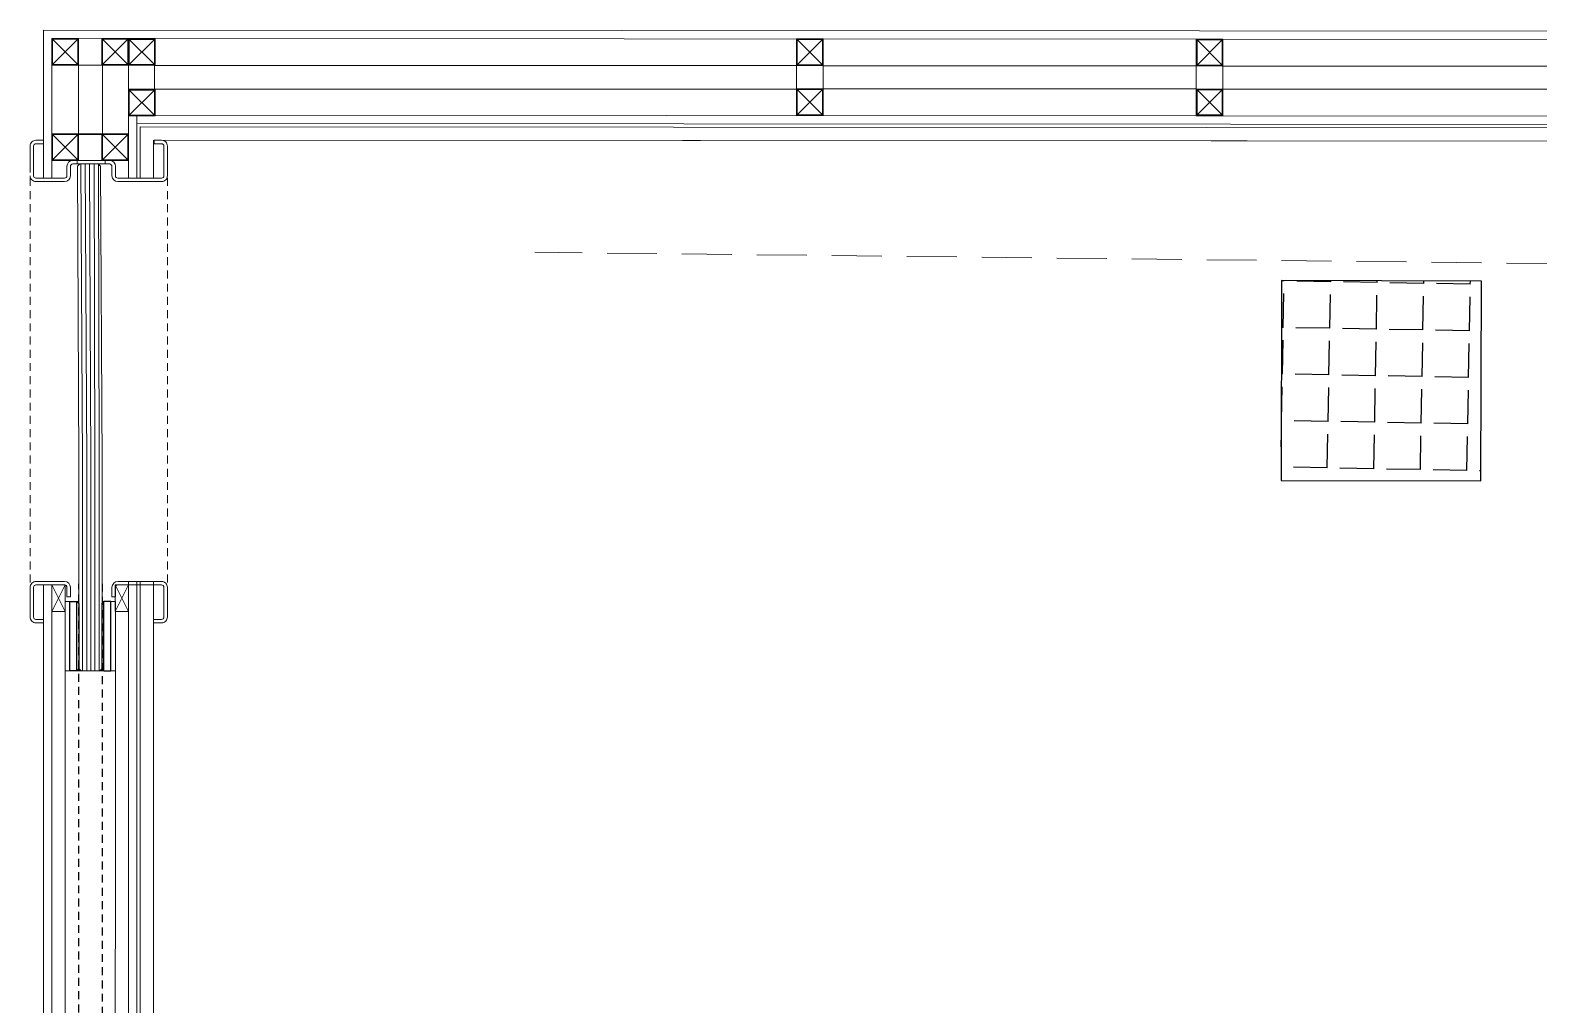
# Model space of a CAD drawing. Header units: centimetres. Extents: x 5488 to 20269, y -31398 to -19684.
# Drawn here: x 12423.1 to 12649.5, y -22949.6 to -22803.4 of the extents above; entities that cross this region are included whole.
import ezdxf

# ---------------------------------------------------------------- set-up
doc = ezdxf.new("R2010")
doc.units = ezdxf.units.CM
doc.linetypes.add('( Hidden )', pattern=[0.375, 0.25, -0.125])
doc.linetypes.add('Overhead', pattern=[3.96875, 2.38125, -1.5875])
for name, color, linetype in [('11_Glas', 7, 'Continuous'), ('Normteile_KS', 8, 'Continuous'), ('S2000-002 Çizgi', 7, 'Continuous')]:
    doc.layers.add(name, color=color, linetype=linetype)
for name, color, linetype, lineweight in [('xxx_Auto_Dograma_Cam', 153, 'Continuous', 0), ('xxx_Auto_Dograma_Metal', 157, 'Continuous', 0), ('xxx_Auto_Duvar_Alcipan', 51, 'Continuous', 0), ('xxx_Auto_Duvar_Duvar Gorunus 02', 251, 'Continuous', 9), ('xxx_Auto_Kaplama_Doğal Taş', 43, 'Continuous', 13), ('xxx_Auto_Kaplama_Paslanmaz', 163, 'Continuous', 0), ('xxx_Auto_Konstruksiyon_Metal', 141, 'Continuous', 0)]:
    doc.layers.add(name, color=color, linetype=linetype, lineweight=lineweight)

# ---------------------------------------------------------------- blocks, each defined once
blk = doc.blocks.new('A$Cb3d25d0a')
at = {"layer": 'xxx_Auto_Konstruksiyon_Metal', "lineweight": 20}
h = blk.add_hatch(color=256, dxfattribs=at)
h.dxf.hatch_style = 1
h.paths.add_polyline_path([(2, 2), (2, -2), (-2, -2), (-2, 2)])
h.paths.add_polyline_path([(1.883423099934589, 1.883423099934589), (-1.883423099992797, 1.883423099934589), (-1.883423099992797, -1.883423099934589), (1.883423099934589, -1.883423099934589)], flags=16)
for points in [[(2, -2), (2, 2), (-2, 2), (-2, -2)], [(1.883423099934589, -1.883423099934589), (1.883423099934589, 1.883423099934589), (-1.883423099992797, 1.883423099934589), (-1.883423099992797, -1.883423099934589)]]:
    blk.add_lwpolyline(points, close=True, dxfattribs=at)
for points in [[(1.883423099934589, -1.883423099934589), (-1.883423099992797, 1.883423099934589)], [(1.883423099934589, 1.883423099934589), (-1.883423099992797, -1.883423099934589)]]:
    blk.add_lwpolyline(points, dxfattribs=at)

msp = doc.modelspace()

# ---------------------------------------------------------------- hatches: boundary and pattern name
at = {"layer": 'S2000-002 Çizgi'}
h = msp.add_hatch(dxfattribs=at)
h.set_pattern_fill('ANGLE', color=1, scale=0.9999999999999999, angle=88.96100266484193)
h.set_pattern_definition([(88.96100266484193, (5110.193483257437, 0), (-6.983851560513837, 0.1266585200783792), [5.079999999999999, -1.905]), (178.9610026648419, (5110.193483257437, 0), (-0.1266585200783797, -6.983851560513837), [5.079999999999999, -1.905])])
h.paths.add_polyline_path([(12640.79869365863, -22871.03363769945), (12640.86669713499, -22841.0337147741), (12610.86677420963, -22840.96571129775), (12610.79877073327, -22870.9656342231)])

# ---------------------------------------------------------------- linework, layer by layer
at = {"layer": '11_Glas', "linetype": 'Overhead', "ltscale": 0.5}
msp.add_lwpolyline([(12433.84673640332, -22886.44954896955), (12433.84673640332, -22984.49641575999), (12433.4998148978, -22984.8433372655), (12430.72444285369, -22984.8433372655), (12430.37752134817, -22984.49641575999), (12430.36772614433, -22886.44954896955)], dxfattribs=at)
at = {"layer": 'Normteile_KS'}
for p, q in [((12430.07346770848, -22899.51064383599), (12430.07346770848, -22889.10299867057)), ((12434.13247360751, -22899.51064383599), (12434.13247360751, -22889.10299867057))]:
    msp.add_line(p, q, dxfattribs=at)
for points in [[(12430.36836486503, -22899.51064383599), (12430.36836486503, -22899.21574667945), (12430.07346770848, -22899.51064383599), (12429.03270319194, -22899.51064383599), (12429.03270319194, -22899.51064383599), (12429.03270319194, -22889.10299867057), (12430.07346770848, -22889.10299867057), (12430.36836486503, -22889.39789582711)], [(12433.83757645096, -22899.51064383599), (12433.83757645096, -22899.21574667945), (12434.13247360751, -22899.51064383599), (12435.17323812405, -22899.51064383599), (12435.17323812405, -22899.51064383599), (12435.17323812405, -22889.10299867057), (12434.13247360751, -22889.10299867057), (12433.83757645096, -22889.39789582711)]]:
    msp.add_lwpolyline(points, close=True, dxfattribs=at)
at = {"layer": 'S2000-002 Çizgi', "color": 1}
msp.add_lwpolyline([(12640.86669713499, -22841.0337147741), (12610.86677420963, -22840.96571129775), (12610.79877073327, -22870.9656342231), (12640.79869365863, -22871.03363769945)], close=True, dxfattribs=at)
at = {"layer": 'xxx_Auto_Dograma_Cam'}
for points in [[(12430.65038128337, -22823.47692268899), (12430.92552341872, -22868.43597869043), (12430.92552341871, -22899.51064383599)], [(12431.31585777366, -22823.47692268899), (12431.54564560984, -22868.43597869043), (12431.54564560982, -22899.51064383599)], [(12431.98133426394, -22823.47692268899), (12432.16576780094, -22868.43597869043), (12432.16576780092, -22899.51064383599)], [(12432.64681075424, -22823.47692268899), (12432.78588999204, -22868.43597869043), (12432.78588999203, -22899.51064383599)], [(12433.31228780338, -22823.51884177538), (12433.40601218315, -22868.43597869043), (12433.40601218313, -22899.51064383599)]]:
    msp.add_lwpolyline(points, dxfattribs=at)
at = {"layer": 'xxx_Auto_Dograma_Metal'}
msp.add_lwpolyline([(12430.37752134819, -22868.43597869043), (12430.37752134817, -22899.16372233049), (12430.72444285369, -22899.51064383599), (12433.4998148978, -22899.51064383599), (12433.84673640332, -22899.16372233049), (12433.84673640333, -22868.43597869043), (12433.61729022251, -22823.8238441945), (12433.27036871699, -22823.47692268899), (12430.49499667287, -22823.47692268899), (12430.14807516736, -22823.8238441945)], close=True, dxfattribs=at)
at = {"layer": 'xxx_Auto_Duvar_Alcipan'}
for points in [[(12439.07183354145, -22817.41641038708), (12685.32210176812, -22817.5409442951), (12685.32210176812, -22803.5409442951), (12425.07092067374, -22803.39953697512), (12425.07091702327, -22825.59647328177)], [(12684.07210176812, -22816.29008956578), (12684.07210176812, -22804.79009014984), (12426.32091270024, -22804.65039169899), (12426.32091003916, -22825.59647328177)], [(12437.82184139081, -22816.16557366333), (12680.07210176812, -22816.29008956578), (12680.07210176812, -22816.29008956578)], [(12437.8217476226, -23041.89250195646), (12437.82180194752, -22886.11685554005)], [(12439.07174762257, -23041.8925098006), (12439.07179767733, -22886.11685554005)], [(12512.68556800765, -23062.26853751373), (12425.07140298922, -23062.26853751373), (12425.07140298922, -22886.63723779832)], [(12513.98542883391, -23061.01853751373), (12426.32140298922, -23061.01853751373), (12426.32140298922, -22886.63723779832)]]:
    msp.add_lwpolyline(points, dxfattribs=at)
msp.add_lwpolyline([(12439.07183354145, -22825.59647328177), (12437.82589856694, -22825.59647328177), (12437.82589856694, -22816.27209459514), (12439.07183354145, -22816.27209459514)], close=True, dxfattribs=at)
at = {"layer": 'xxx_Auto_Duvar_Duvar Gorunus 02', "color": 6, "linetype": '( Hidden )', "ltscale": 30}
msp.add_lwpolyline([(13450.83096159331, -22847.33032794729), (12498.80002506725, -22836.72215206298)], dxfattribs=at)
at = {"layer": 'xxx_Auto_Kaplama_Doğal Taş'}
for points in [[(12439.57183035271, -22817.91675227663), (12679.7074410756, -22818.02756842089), (12679.7074410756, -22818.03719450467), (12685.82210176812, -22818.04128618682), (12685.82210176812, -22812.2909442951), (12687.82210176812, -22812.2909442951), (12687.82210176812, -22820.04265375372), (12441.57181751805, -22819.91811983477)], [(12439.57183035271, -22817.91675227663), (12439.57183035272, -22825.59647328177)], [(12679.7074410756, -22820.02759766915), (12441.57181759514, -22819.91811983482), (12441.57181608708, -22825.59647328177)], [(12441.57179337456, -22886.11685554005), (12441.57175713474, -23047.57211969814), (12439.5717571347, -23047.57211969814), (12439.57180063894, -22886.11685554005)]]:
    msp.add_lwpolyline(points, dxfattribs=at)
at = {"layer": 'xxx_Auto_Kaplama_Paslanmaz'}
for p, q in [((12423.93311316086, -22819.9168555403), (12425.07051990335, -22819.9168555403)), ((12423.93325278863, -22820.43723779857), (12425.07051990335, -22820.43723779857)), ((12425.07051990335, -22819.9168555403), (12425.07051990335, -22820.43723779857)), ((12441.65594470488, -22819.9168555401), (12442.78843210744, -22819.9168555401)), ((12441.65594470488, -22819.9168555401), (12441.65594470488, -22820.43723779837)), ((12441.65594470488, -22820.43723779837), (12442.78829248515, -22820.43723779837)), ((12423.06560056947, -22824.13003032524), (12423.06560056947, -22820.78415930408)), ((12423.58598282774, -22825.24955180139), (12423.58598282774, -22820.78415930408)), ((12434.34090442943, -22822.95654043072), (12429.44768650357, -22822.95654043072)), ((12430.1415295146, -22823.47692268899), (12430.1415295146, -22822.95654043072)), ((12434.30458758077, -22823.47692268899), (12434.30458758077, -22822.95654043072)), ((12434.9984305918, -22822.95654043072), (12434.30458758077, -22822.95654043072)), ((12443.13556244661, -22820.78415930388), (12443.13556244661, -22825.24955177626)), ((12443.65594470488, -22820.78415930388), (12443.65594470488, -22825.24955177626)), ((12428.58038273978, -22823.8238441945), (12428.58038273978, -22825.24955177626)), ((12429.10076499805, -22823.8238441945), (12429.10076499805, -22825.24955177626)), ((12434.31767888629, -22823.47692268899), (12429.44768650357, -22823.47692268899)), ((12434.9984305918, -22823.47692268899), (12434.30458758077, -22823.47692268899)), ((12435.34535209731, -22825.24955177626), (12435.34535209731, -22823.8238441945)), ((12435.86573435558, -22825.24955177626), (12435.86573435558, -22823.8238441945)), ((12428.23346123427, -22826.11685554005), (12423.93311312266, -22826.11685554005)), ((12428.23346123427, -22825.59647328178), (12423.93325277669, -22825.59647328177)), ((12442.78829248643, -22825.59647328177), (12436.2126558611, -22825.59647328178)), ((12442.78843212988, -22826.11685554005), (12436.2126558611, -22826.11685554005)), ((12423.93311312266, -22886.11685554005), (12428.23346123427, -22886.11685554005)), ((12442.78843214072, -22886.11685554005), (12436.2126558611, -22886.11685554005)), ((12423.06560056947, -22891.44955177621), (12423.06560056947, -22886.98415930383)), ((12423.58598282774, -22891.44955177621), (12423.58598282774, -22886.98415930383)), ((12423.93325277614, -22886.63723779832), (12428.23346123427, -22886.63723779832)), ((12428.58038273979, -22888.4098668856), (12428.58038273979, -22886.98415930383)), ((12428.58038273979, -22888.4098668856), (12429.10076499806, -22888.4098668856)), ((12429.10076499806, -22888.4098668856), (12429.10076499806, -22886.98415930383)), ((12435.34535209732, -22888.4098668856), (12435.34535209732, -22886.98415930383)), ((12435.34535209732, -22888.4098668856), (12435.86573435559, -22888.4098668856)), ((12435.86573435559, -22888.4098668856), (12435.86573435559, -22886.98415930383)), ((12442.7882924893, -22886.63723779833), (12436.2126558611, -22886.63723779832)), ((12443.13556244661, -22891.44955177621), (12443.13556244661, -22886.98415930384)), ((12443.65594470488, -22891.44955177621), (12443.65594470488, -22886.98415930384)), ((12428.33886018091, -22899.51064383599), (12428.33886018091, -22889.10299867057)), ((12428.34003474617, -22889.10299867057), (12430.36836313042, -22889.10299867057)), ((12433.83757818556, -22889.10299867057), (12435.86708113508, -22889.10299867057)), ((12435.86708113508, -22899.51064383599), (12435.86708113508, -22889.10299867057)), ((12425.07051990336, -22892.31685553999), (12423.93311313299, -22892.31685553999)), ((12425.07051990336, -22891.79647328172), (12423.93325278863, -22891.79647328172)), ((12425.07051990336, -22892.31685553999), (12425.07051990336, -22891.79647328172)), ((12441.65594470488, -22891.79647328172), (12442.7882924802, -22891.79647328172)), ((12441.65594470488, -22892.31685554), (12442.78843214518, -22892.31685554)), ((12428.35717661641, -22899.51064383599), (12435.86708113508, -22899.51064383599))]:
    msp.add_line(p, q, dxfattribs=at)
at = {"layer": 'xxx_Auto_Kaplama_Paslanmaz', "linetype": 'Overhead', "ltscale": 0.5}
for p, q in [((12423.06560056947, -22888.2639823967), (12423.06560056947, -22823.96204627391)), ((12443.65594470488, -22888.2639823967), (12443.65594470488, -22823.96204627391))]:
    msp.add_line(p, q, dxfattribs=at)
at = {"layer": 'xxx_Auto_Kaplama_Paslanmaz'}
for centre, radius, start, end in [((12423.93290433326, -22820.78415930408), 0.8673037637860604, 89.98620444097727, 180), ((12423.93290433326, -22820.78415930408), 0.3469215055144242, 89.9424509141255, 180), ((12442.78864094109, -22820.78415930388), 0.3469215055144242, 0, 90.05754918134046), ((12442.78864094109, -22820.78415930388), 0.8673037637860604, 0, 90.0137959579785), ((12429.44768650357, -22823.8238441945), 0.8673037637860604, 90, 180), ((12434.9984305918, -22823.8238441945), 0.8673037637860604, 0, 90), ((12429.44768650357, -22823.8238441945), 0.3469215055144242, 90, 180), ((12434.9984305918, -22823.8238441945), 0.3469215055144242, 0, 90), ((12423.93290433326, -22825.24955180139), 0.8673037637860604, 180, 270.0137930348042), ((12423.93290433326, -22825.24955180139), 0.3469215055144242, 180, 270.0575471136063), ((12428.23346123427, -22825.24955177626), 0.8673037637860604, 270, 0), ((12428.23346123427, -22825.24955177626), 0.3469215055144242, 270, 0), ((12436.2126558611, -22825.24955177626), 0.8673037637860604, 180, 270), ((12436.2126558611, -22825.24955177626), 0.3469215055144242, 180, 270), ((12442.78864094109, -22825.24955177626), 0.3469215055144242, 269.9424510304356, 0), ((12442.78864094109, -22825.24955177626), 0.8673037637860604, 269.9862055240358, 0), ((12423.93290433326, -22886.98415930383), 0.8673037637860604, 89.98620696519582, 180), ((12428.23346123427, -22886.98415930383), 0.8673037637860604, 0, 90), ((12436.2126558611, -22886.98415930383), 0.8673037637860604, 90, 180), ((12442.78864094111, -22886.98415930384), 0.8673037637860604, 0, 90.01379376017832), ((12423.93290433326, -22886.98415930383), 0.3469215055144242, 89.942452976857, 180), ((12428.23346123427, -22886.98415930383), 0.3469215055144242, 0, 90), ((12436.2126558611, -22886.98415930383), 0.3469215055144242, 90, 180), ((12442.78864094111, -22886.98415930384), 0.3469215055144242, 0, 90.05754849556978), ((12423.93290433326, -22891.44955177621), 0.8673037637860604, 180, 270.0137937176564), ((12423.93290433326, -22891.44955177621), 0.3469215055144242, 180, 270.0575490858745), ((12442.78864094109, -22891.44955177621), 0.3469215055144242, 269.9424500036554, 0), ((12442.78864094109, -22891.44955177621), 0.8673037637860604, 269.9862065341402, 0)]:
    msp.add_arc(centre, radius, start, end, dxfattribs=at)
at = {"layer": 'xxx_Auto_Konstruksiyon_Metal'}
for points in [[(12430.32091270024, -22808.65039169899), (12433.9384094844, -22808.65039169899), (12433.9384094844, -22819.07311799261), (12430.32091270024, -22819.07311799261)], [(12441.70526467788, -22812.27209459514), (12538.07525347122, -22812.27209459514), (12538.07525347122, -22808.70045568831), (12441.70526467788, -22808.70045568831)], [(12542.07119648223, -22812.19746085024), (12598.07525347122, -22812.19746085024), (12598.07525347122, -22808.74104583847), (12542.07119648223, -22808.74104583847)], [(12602.07119648223, -22812.23805100039), (12658.07517017794, -22812.23805100039), (12658.07517017794, -22808.78163593228), (12602.07119648223, -22808.78163593228)], [(12428.32397269316, -22890.63723779832), (12428.32397269316, -22886.63723779832), (12426.32397269316, -22886.63723779832), (12426.32397269316, -22890.63723779832)], [(12437.82183258438, -22890.63723779832), (12437.82183258438, -22886.63723779832), (12435.82183258438, -22886.63723779832), (12435.82183258438, -22890.63723779832)]]:
    msp.add_lwpolyline(points, close=True, dxfattribs=at)
for points in [[(12437.8217568484, -22812.27209459514), (12437.8217568484, -22808.65039169898)], [(12430.32482742248, -22818.95248410355), (12433.82180541943, -22818.9445571945)], [(12426.32397269316, -22890.63723779832), (12428.32397269316, -22886.63723779832)], [(12426.32397269316, -22886.63723779832), (12428.32397269316, -22890.63723779832)], [(12435.82183258438, -22890.63723779832), (12437.82183258438, -22886.63723779832)], [(12435.82183258438, -22886.63723779832), (12437.82183258438, -22890.63723779832)], [(12428.32397269316, -22890.31793496642), (12428.32397269317, -22992.30273288316), (12435.8218325844, -22992.30273288316), (12435.86708113509, -22890.22743786504)]]:
    msp.add_lwpolyline(points, dxfattribs=at)

# ---------------------------------------------------------------- block references
for p in [(12428.32091270024, -22806.65039169899), (12435.8217568484, -22806.65039169898), (12439.82589856694, -22806.65851253315), (12540.07525347122, -22806.70045568831), (12600.07525347122, -22806.74104583847), (12439.82589856694, -22814.27209459514), (12540.07119648223, -22814.19746085024), (12600.07119648223, -22814.23805100039)]:
    msp.add_blockref('A$Cb3d25d0a', p, dxfattribs=at)
at = {"layer": 'xxx_Auto_Konstruksiyon_Metal', "xscale": -1, "rotation": 180}
for p in [(12428.32148795103, -22820.95654109255), (12435.8218325844, -22820.95654109255)]:
    msp.add_blockref('A$Cb3d25d0a', p, dxfattribs=at)

doc.saveas('drawing.dxf')
